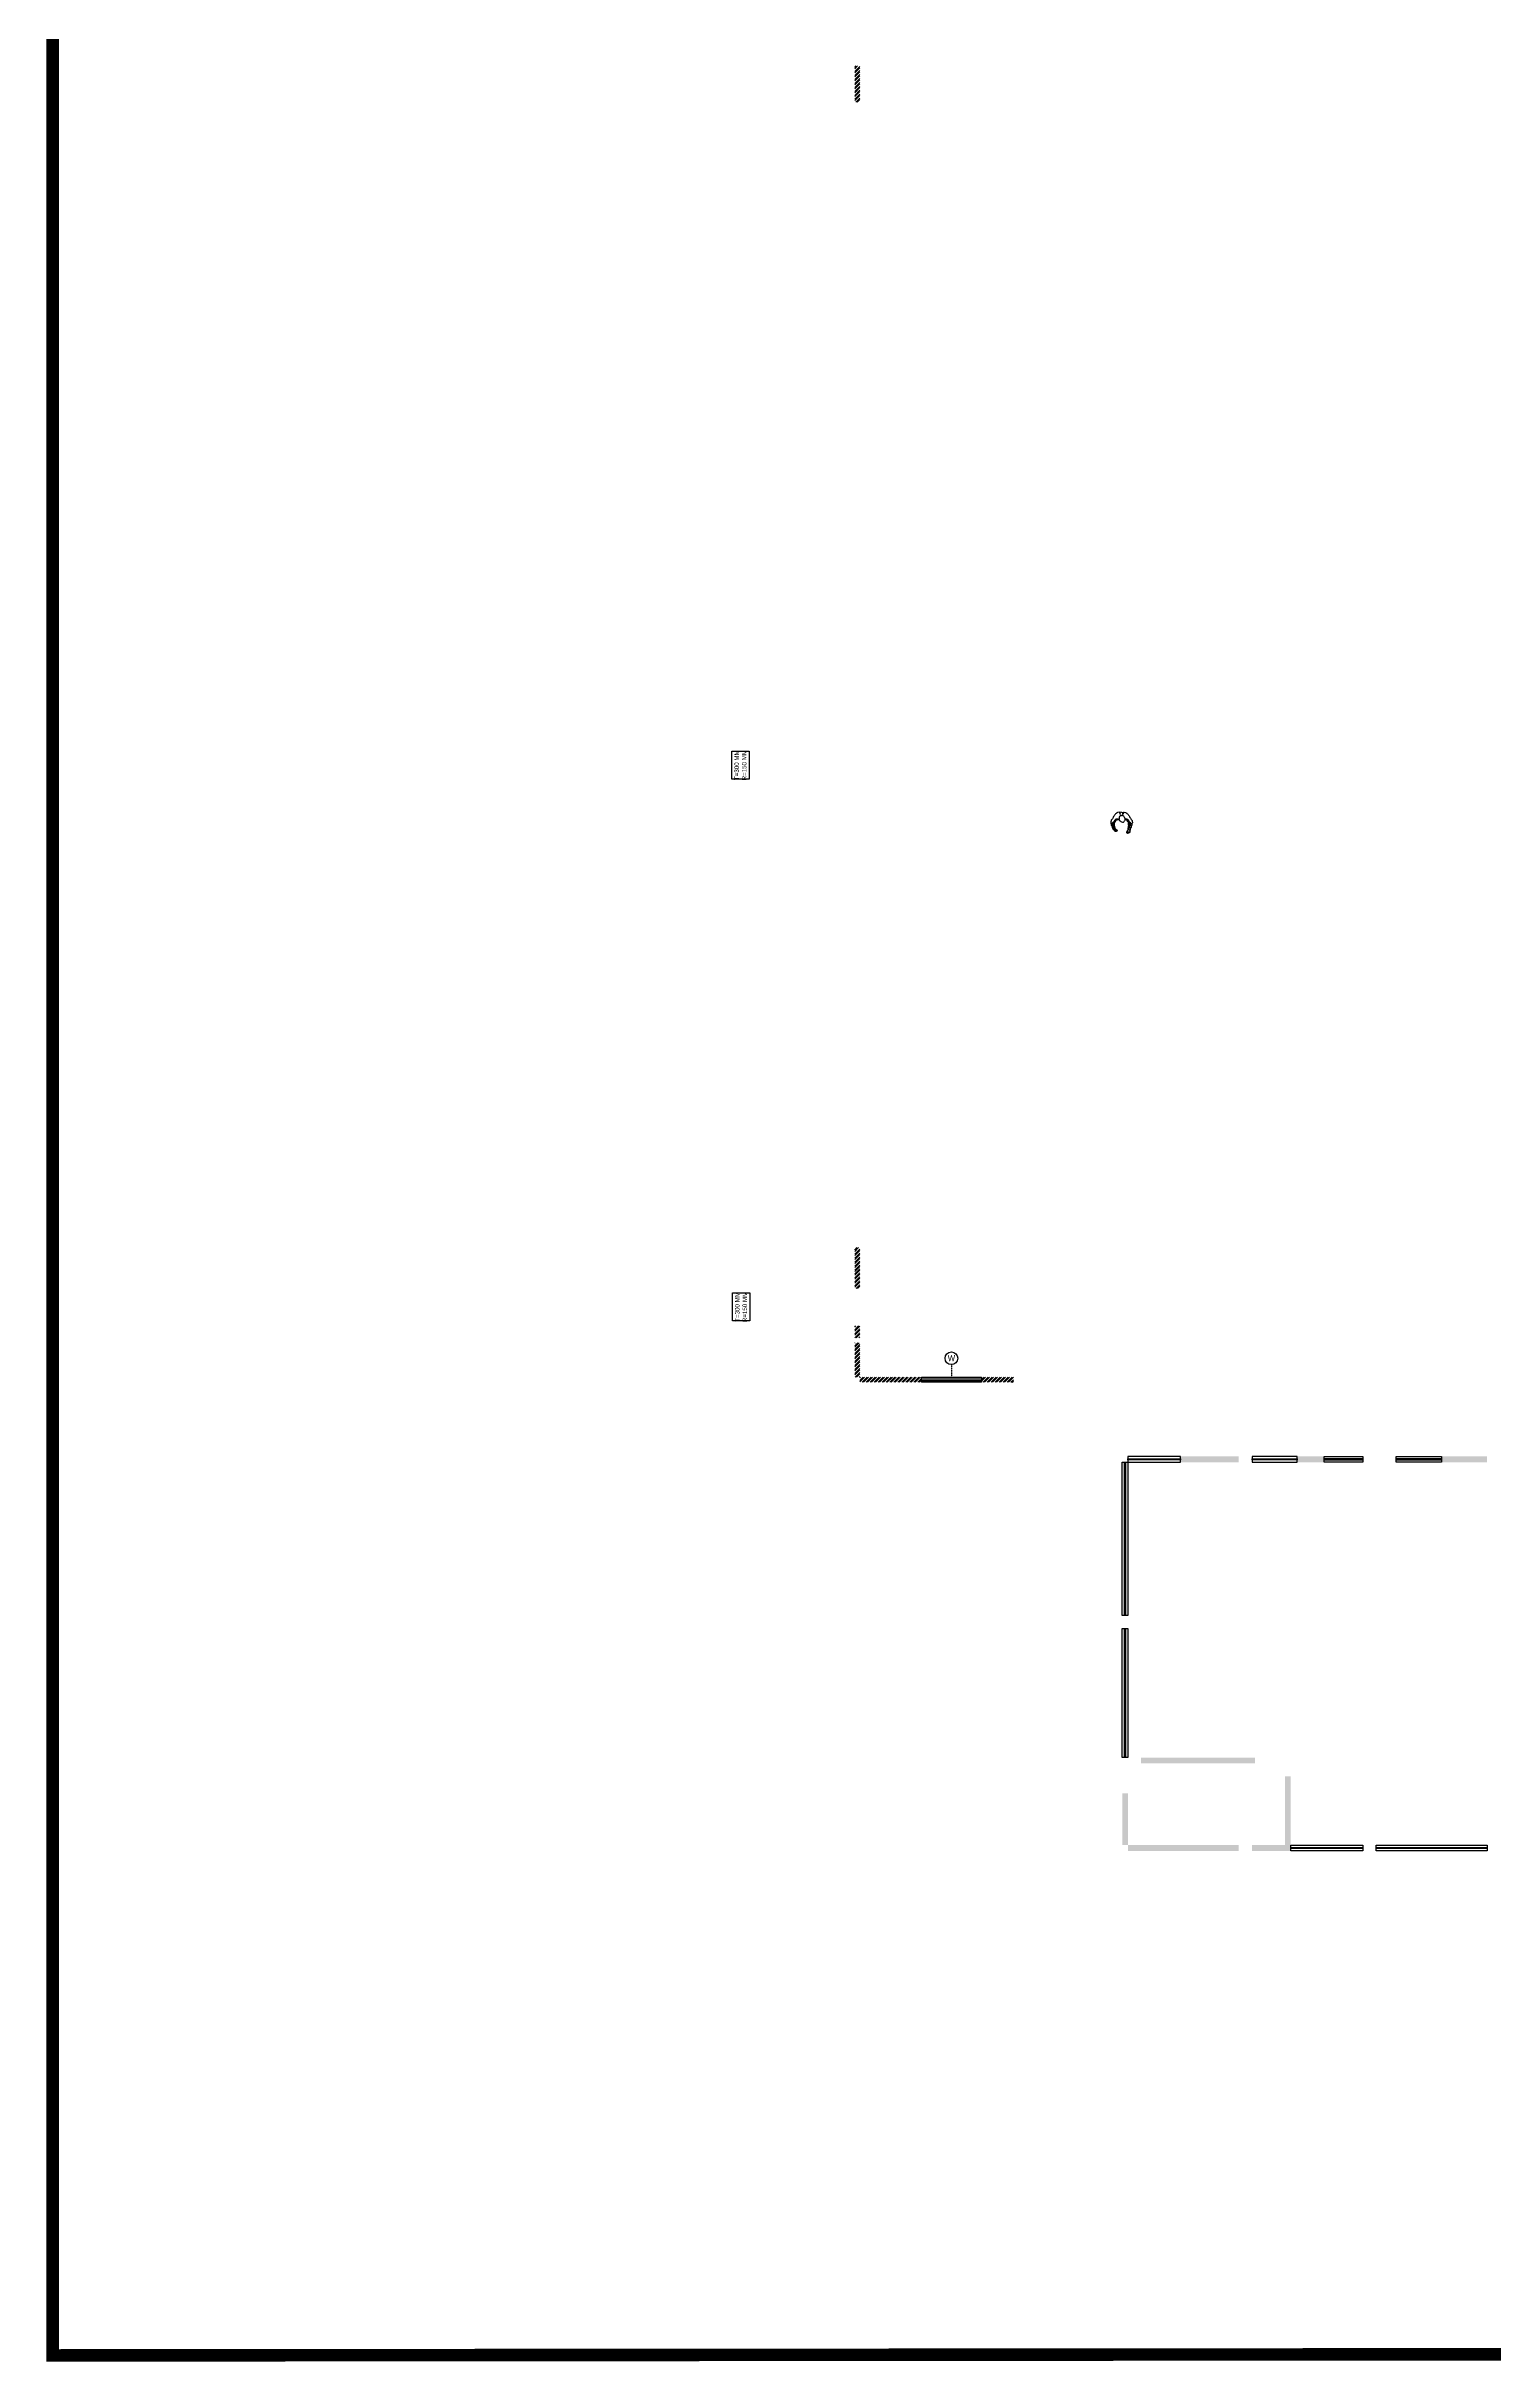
# Model space of a CAD drawing. Header units: feet. Extents: x -99009 to 3252343, y -11094690 to 9035152.
# Drawn here: x 1376242 to 1434056, y -1215094 to -1122584 of the extents above; entities that cross this region are included whole.
import ezdxf

# ---------------------------------------------------------------- set-up
doc = ezdxf.new("R2010")
doc.units = ezdxf.units.FT
doc.linetypes.add('HIDDEN', pattern=[0.375, 0.25, -0.125])
for name, color, linetype in [('HATCH', 252, 'Continuous'), ('TEXT DETAILS', 190, 'Continuous'), ('WINDOW', 5, 'Continuous')]:
    doc.layers.add(name, color=color, linetype=linetype)
doc.layers.add('HATCH WALL', color=7, linetype='Continuous', true_color=0x7d7d7d)
doc.layers.add('PLOT', color=1, linetype='Continuous', lineweight=15)
doc.styles.add('ARIAL NARROW', font='ARIALN.TTF')
doc.styles.add('CALIBRI', font='calibri.ttf', dxfattribs={"width": 0.8})
pattern_1 = [(45, (1408534.09, -1049448.1), (-79.54951, 79.54951), []), (45, (1408587.13, -1049448.1), (-79.54951, 79.54951), [])]

# ---------------------------------------------------------------- blocks, each defined once
blk = doc.blocks.new('TEXT')
at = {"layer": 'TEXT DETAILS'}
blk.add_lwpolyline([(281123, 137706), (282246, 137706), (282246, 137015), (281123, 137015)], close=True, dxfattribs=at)
at = {"layer": 'TEXT DETAILS', "insert": (281684, 137360), "char_height": 180, "width": 1127.29, "attachment_point": 5, "style": 'ARIAL NARROW'}
blk.add_mtext('T=300 MM\\PR=150 MM', dxfattribs=at)
blk = doc.blocks.new('W-1800 X 1500')
for p, q in [((223841, 228100), (221441, 228100)), ((223841, 228035), (221441, 228035))]:
    blk.add_line(p, q)
blk.add_lwpolyline([(221441, 228167), (223841, 228167), (223841, 227967), (221441, 227967)], close=True)
blk = doc.blocks.new('WEAST')
at = {"layer": 'TEXT DETAILS', "linetype": 'HIDDEN', "ltscale": 0.5}
blk.add_lwpolyline([(0, 500), (0, 0)], dxfattribs=at)
at = {"layer": 'TEXT DETAILS'}
blk.add_circle((0, 753), 253, dxfattribs=at)
at = {"layer": 'TEXT DETAILS', "insert": (0, 753), "char_height": 250, "width": 261.9, "attachment_point": 5, "style": 'CALIBRI'}
blk.add_mtext('W', dxfattribs=at)
blk = doc.blocks.new('delnik')
for points in [[(354626, 178548), (354629, 178549), (354639, 178547), (354653, 178545), (354667, 178543), (354680, 178545), (354680, 178548), (354667, 178551), (354655, 178554), (354647, 178557), (354645, 178561), (354646, 178563), (354649, 178571), (354654, 178572), (354661, 178570), (354676, 178569), (354694, 178567), (354712, 178560), (354688, 178459), (354681, 178454), (354676, 178456), (354670, 178460), (354665, 178464), (354660, 178468), (354656, 178474), (354658, 178484), (354658, 178486), (354648, 178492), (354644, 178496), (354639, 178499), (354637, 178504), (354638, 178512), (354642, 178513), (354648, 178514), (354661, 178514), (354662, 178519), (354663, 178522), (354658, 178524), (354651, 178525), (354645, 178528), (354632, 178531), (354625, 178534), (354624, 178536), (354624, 178540), (354626, 178548), (354626, 178548)], [(354678, 178536), (354688, 178545), (354688, 178553), (354692, 178560), (354697, 178562), (354712, 178560), (354714, 178557), (354717, 178555), (354719, 178554), (354721, 178554), (354724, 178553), (354727, 178551), (354731, 178550), (354747, 178541), (354762, 178531), (354783, 178514), (354776, 178497), (354769, 178479), (354764, 178462), (354761, 178442), (354740, 178447), (354727, 178450), (354709, 178452), (354695, 178453), (354690, 178453), (354687, 178453), (354682, 178453), (354678, 178455), (354669, 178464), (354667, 178470), (354668, 178476), (354671, 178482), (354666, 178493), (354666, 178503), (354667, 178511), (354671, 178515), (354675, 178520), (354673, 178526), (354675, 178532), (354678, 178536), (354678, 178536)], [(354702, 179020), (354702, 179022), (354705, 179024), (354705, 179026), (354706, 179029), (354707, 179031), (354708, 179035), (354709, 179037), (354712, 179039), (354714, 179042), (354716, 179043), (354722, 179059), (354734, 179065), (354745, 179068), (354759, 179073), (354773, 179081), (354786, 179087), (354804, 179101), (354814, 179098), (354817, 179090), (354821, 179087), (354822, 179083), (354825, 179080), (354828, 179076), (354829, 179065), (354829, 179059), (354830, 179056), (354825, 179049), (354816, 179038), (354813, 179033), (354807, 179029), (354802, 179024), (354799, 179018), (354795, 179014), (354793, 179009), (354791, 179004), (354787, 179001), (354785, 178996), (354782, 178992), (354781, 178990), (354779, 178987), (354778, 178985), (354775, 178982), (354774, 178980), (354771, 178977), (354767, 178973), (354765, 178971), (354762, 178968), (354759, 178967), (354758, 178966), (354756, 178965), (354753, 178964), (354752, 178964), (354750, 178964), (354748, 178966), (354745, 178968), (354745, 178971), (354745, 178972), (354745, 178974), (354746, 178977), (354746, 178980), (354748, 178982), (354749, 178985), (354751, 178987), (354753, 178989), (354756, 178990), (354758, 178992), (354759, 178994), (354760, 178996), (354762, 178999), (354763, 179001), (354764, 179003), (354765, 179006), (354767, 179013), (354766, 179017), (354766, 179020), (354766, 179021), (354765, 179023), (354763, 179025), (354759, 179026), (354757, 179026), (354755, 179026), (354752, 179026), (354751, 179026), (354749, 179026), (354748, 179025), (354744, 179022), (354742, 179020), (354739, 179018), (354737, 179017), (354734, 179016), (354730, 179014), (354728, 179010), (354728, 179007), (354728, 179003), (354728, 179000), (354729, 178995), (354729, 178993), (354729, 178990), (354730, 178987), (354730, 178982), (354730, 178979), (354729, 178977), (354729, 178974), (354727, 178972), (354723, 178973), (354721, 178975), (354719, 178978), (354716, 178981), (354714, 178986), (354712, 178992), (354709, 178999), (354702, 179016), (354702, 179020), (354702, 179020)], [(354706, 179006), (354707, 179009), (354707, 179013), (354708, 179016), (354708, 179018), (354709, 179022), (354710, 179024), (354712, 179028), (354714, 179031), (354715, 179033), (354719, 179036), (354721, 179038), (354723, 179040), (354724, 179043), (354724, 179045)], [(354722, 179059), (354734, 179065), (354748, 179068), (354759, 179073), (354773, 179081), (354787, 179088), (354804, 179101), (354810, 179097), (354811, 179095), (354809, 179095), (354806, 179094), (354803, 179093), (354801, 179093), (354799, 179091), (354796, 179090), (354794, 179087), (354794, 179086), (354792, 179083), (354791, 179081), (354789, 179079), (354763, 179068), (354758, 179067), (354757, 179067), (354755, 179066), (354738, 179061), (354736, 179061), (354734, 179061), (354731, 179060), (354729, 179060), (354727, 179059), (354724, 179059), (354722, 179059), (354722, 179059)], [(354724, 179011), (354728, 179011), (354726, 179015)], [(354728, 178996), (354724, 178994)], [(354748, 179026), (354746, 179030)], [(354751, 178965), (354749, 178966), (354748, 178968), (354749, 178971), (354751, 178973), (354753, 178974), (354756, 178974), (354758, 178973), (354760, 178971), (354762, 178970), (354760, 178967), (354758, 178966), (354756, 178965), (354753, 178964), (354751, 178965), (354751, 178965), (354751, 178965)], [(354759, 178992), (354760, 178989)], [(354767, 179014), (354767, 179015), (354769, 179016), (354769, 179017), (354770, 179017)], [(354785, 179104), (354796, 179107), (354804, 179102), (354813, 179096), (354781, 179085), (354781, 179088), (354780, 179090), (354779, 179094), (354779, 179097), (354779, 179100), (354780, 179102), (354784, 179104), (354785, 179104), (354785, 179104)], [(354800, 179112), (354815, 179119), (354829, 179126), (354844, 179137), (354850, 179136), (354854, 179133), (354859, 179131), (354865, 179127), (354868, 179124), (354874, 179115), (354878, 179105), (354880, 179100), (354880, 179096), (354881, 179091), (354882, 179089), (354883, 179085), (354883, 179079), (354885, 179072), (354883, 179066), (354881, 179064), (354868, 179056), (354853, 179049), (354831, 179040), (354822, 179039), (354827, 179052), (354828, 179059), (354828, 179069), (354823, 179079), (354817, 179090), (354814, 179095), (354808, 179100), (354800, 179104), (354794, 179107), (354792, 179107), (354788, 179105), (354781, 179104), (354788, 179108), (354789, 179108), (354793, 179109), (354796, 179111), (354800, 179112), (354800, 179112)], [(354784, 179105), (354802, 179114), (354828, 179124), (354842, 179133), (354842, 179132), (354842, 179129), (354839, 179125), (354838, 179123), (354837, 179121), (354836, 179118), (354834, 179116), (354832, 179115), (354831, 179112), (354829, 179110), (354828, 179108), (354825, 179105), (354823, 179104), (354821, 179104), (354818, 179104), (354816, 179104), (354815, 179104), (354811, 179105), (354809, 179107), (354807, 179107), (354804, 179108), (354802, 179108), (354800, 179108), (354798, 179105), (354799, 179103), (354795, 179103), (354793, 179104), (354789, 179104), (354787, 179104), (354785, 179105), (354784, 179105), (354784, 179105)], [(354792, 179010), (354801, 179022), (354814, 179042), (354822, 179045), (354802, 179023), (354794, 179014), (354792, 179010), (354792, 179010)], [(355473, 178783), (355473, 178783), (355469, 178734), (355473, 178680), (355470, 178627), (355469, 178621), (355467, 178616), (355459, 178604), (355451, 178591), (355431, 178569), (355406, 178547), (355382, 178526), (355358, 178505), (355330, 178482), (355301, 178463), (355269, 178447), (355238, 178430), (355215, 178414), (355192, 178398), (355168, 178382), (355156, 178370), (355144, 178366), (355122, 178362), (355100, 178359), (355079, 178353), (355063, 178352), (355050, 178353), (355031, 178360), (355012, 178369), (355006, 178370), (354999, 178370), (354980, 178369), (354965, 178370), (354955, 178370), (354948, 178376), (354943, 178381), (354941, 178388), (354921, 178398), (354916, 178401), (354908, 178402), (354889, 178404), (354867, 178406), (354862, 178410), (354856, 178420), (354855, 178433), (354853, 178445), (354851, 178456), (354853, 178468), (354856, 178482), (354860, 178493), (354862, 178505), (354862, 178505)], [(355473, 178783), (355473, 178784), (355469, 178833), (355473, 178886), (355470, 178940), (355469, 178946), (355467, 178950), (355459, 178963), (355451, 178976), (355431, 178998), (355406, 179020), (355382, 179041), (355358, 179062), (355330, 179085), (355301, 179104), (355269, 179120), (355238, 179137), (355215, 179152), (355192, 179169), (355168, 179185), (355156, 179196), (355144, 179201), (355122, 179205), (355100, 179208), (355079, 179214), (355063, 179215), (355050, 179214), (355031, 179207), (355012, 179198), (355006, 179196), (354999, 179196), (354980, 179198), (354965, 179196), (354955, 179196), (354948, 179191), (354943, 179186), (354941, 179179), (354921, 179169), (354916, 179166), (354908, 179165), (354889, 179163), (354867, 179160), (354862, 179157), (354856, 179147), (354855, 179134), (354855, 179133)], [(354884, 178511), (354891, 178511), (354898, 178510), (354905, 178510), (354909, 178509), (354915, 178507), (354923, 178505), (354954, 178499), (354977, 178502), (355000, 178504), (355030, 178500), (355041, 178500), (355048, 178504), (355055, 178507), (355063, 178510), (355071, 178509), (355079, 178507), (355098, 178522), (355112, 178540), (355135, 178555), (355156, 178571), (355172, 178604), (355182, 178644), (355189, 178644), (355199, 178643), (355199, 178626), (355199, 178613), (355203, 178591), (355206, 178572), (355201, 178554), (355188, 178535), (355175, 178524), (355163, 178514), (355136, 178499), (355121, 178492), (355107, 178482), (355093, 178473), (355079, 178463), (355069, 178453), (355062, 178441), (355055, 178430), (355050, 178418), (355043, 178410), (355037, 178404), (355029, 178402), (355016, 178406), (355014, 178411), (355019, 178418), (355023, 178425), (355027, 178432), (355031, 178437), (355034, 178444), (355038, 178449), (355042, 178456), (355045, 178462), (355048, 178468), (355042, 178471), (355036, 178474), (355022, 178474), (355012, 178474), (355004, 178471), (354995, 178466), (354988, 178453), (354983, 178447), (354977, 178441), (354969, 178433), (354958, 178427), (354949, 178420), (354950, 178442), (354954, 178459), (354962, 178473), (354980, 178485), (354965, 178488), (354950, 178490), (354929, 178491), (354923, 178486), (354912, 178478), (354893, 178467), (354886, 178471), (354879, 178467), (354875, 178467), (354872, 178474), (354877, 178493), (354871, 178503), (354864, 178504), (354860, 178505), (354867, 178507), (354872, 178509), (354879, 178510), (354884, 178511), (354884, 178511)], [(354862, 178505), (354868, 178503), (354929, 178490), (354955, 178490), (354980, 178485), (354962, 178473), (354954, 178460), (354950, 178442), (354949, 178420), (354969, 178433), (354986, 178450), (355000, 178470), (355021, 178475), (355036, 178474), (355049, 178468), (355044, 178460), (355040, 178453), (355035, 178445), (355031, 178438), (355028, 178419), (355033, 178412), (355030, 178414), (355037, 178412), (355049, 178418), (355058, 178437), (355070, 178453), (355087, 178470), (355109, 178483), (355156, 178522), (355193, 178567), (355199, 178596), (355200, 178644), (355200, 178646)], [(354873, 179058), (354879, 179057), (354884, 179056), (354884, 179056)], [(354884, 179056), (354891, 179056), (354898, 179057), (354905, 179057), (354909, 179058), (354915, 179059), (354923, 179062), (354954, 179068), (354977, 179065), (355000, 179063), (355030, 179066), (355041, 179066), (355048, 179063), (355055, 179059), (355063, 179057), (355071, 179058), (355079, 179059), (355098, 179044), (355112, 179027), (355135, 179012), (355156, 178996), (355172, 178963), (355182, 178922), (355189, 178922), (355199, 178924), (355199, 178941), (355199, 178954), (355203, 178976), (355206, 178994), (355201, 179013), (355188, 179032), (355175, 179043), (355163, 179053), (355136, 179068), (355121, 179075), (355107, 179085), (355093, 179094), (355079, 179104), (355069, 179114), (355062, 179126), (355055, 179137), (355050, 179149), (355043, 179157), (355037, 179163), (355029, 179165), (355016, 179160), (355014, 179156), (355019, 179149), (355023, 179142), (355027, 179135), (355031, 179130), (355034, 179123), (355038, 179118), (355042, 179111), (355045, 179105), (355048, 179099), (355042, 179095), (355036, 179093), (355022, 179093), (355012, 179093), (355004, 179095), (354995, 179101), (354988, 179114), (354983, 179120), (354977, 179126), (354969, 179134), (354958, 179140), (354949, 179147), (354950, 179124), (354954, 179108), (354962, 179094), (354980, 179082), (354965, 179079), (354950, 179077), (354929, 179076), (354923, 179080), (354912, 179088), (354893, 179100), (354886, 179095), (354880, 179100)], [(354884, 179067), (354929, 179077), (354955, 179077), (354980, 179082), (354962, 179094), (354954, 179107), (354950, 179124), (354949, 179147), (354969, 179134), (354986, 179116), (355000, 179097), (355021, 179092), (355036, 179093), (355049, 179099), (355044, 179107), (355040, 179114), (355035, 179122), (355031, 179129), (355028, 179148), (355033, 179155), (355030, 179152), (355037, 179155), (355049, 179149), (355058, 179130), (355070, 179114), (355087, 179097), (355109, 179084), (355156, 179044), (355193, 179000), (355199, 178971), (355200, 178922), (355198, 178873)], [(355135, 178856), (355147, 178865), (355161, 178870), (355192, 178873), (355223, 178871), (355254, 178870), (355279, 178864), (355290, 178861), (355304, 178858), (355316, 178852), (355324, 178848), (355332, 178839), (355341, 178828), (355346, 178814), (355350, 178801), (355352, 178787), (355354, 178771), (355353, 178756), (355351, 178741), (355347, 178728), (355340, 178715), (355329, 178706), (355312, 178695), (355284, 178678), (355272, 178672), (355254, 178664), (355243, 178657), (355236, 178654), (355225, 178649), (355202, 178646), (355179, 178647), (355156, 178652), (355136, 178662), (355127, 178670), (355117, 178682), (355095, 178695), (355084, 178706), (355076, 178712), (355070, 178720), (355067, 178727), (355066, 178736), (355078, 178777), (355091, 178802), (355101, 178815), (355113, 178829), (355124, 178845), (355135, 178856), (355135, 178856)], [(355469, 178874), (355467, 178871), (355464, 178869), (355460, 178867), (355455, 178863), (355449, 178860), (355444, 178856), (355437, 178853), (355430, 178850), (355424, 178847), (355417, 178844), (355411, 178840), (355405, 178838), (355401, 178835), (355397, 178834), (355394, 178833), (355391, 178832), (355396, 178833), (355398, 178833), (355402, 178833), (355405, 178834), (355410, 178834), (355413, 178835), (355418, 178835), (355421, 178837), (355426, 178837), (355430, 178838), (355433, 178838), (355437, 178838), (355440, 178839), (355442, 178839), (355444, 178839), (355446, 178839), (355448, 178839), (355452, 178840), (355455, 178841), (355459, 178842), (355461, 178845), (355462, 178846), (355464, 178848), (355466, 178850), (355467, 178853), (355468, 178855), (355468, 178859), (355469, 178861), (355469, 178864), (355469, 178867), (355469, 178870), (355469, 178874), (355469, 178874)], [(355469, 178693), (355467, 178695), (355464, 178698), (355460, 178700), (355455, 178704), (355449, 178707), (355444, 178711), (355437, 178714), (355430, 178716), (355424, 178720), (355417, 178723), (355411, 178727), (355405, 178729), (355401, 178731), (355397, 178733), (355394, 178734), (355391, 178735), (355396, 178734), (355398, 178734), (355402, 178734), (355405, 178733), (355410, 178733), (355413, 178731), (355418, 178731), (355421, 178730), (355426, 178730), (355430, 178729), (355433, 178729), (355437, 178729), (355440, 178728), (355442, 178728), (355444, 178728), (355446, 178728), (355448, 178728), (355452, 178727), (355455, 178726), (355459, 178724), (355461, 178722), (355462, 178721), (355464, 178719), (355466, 178716), (355467, 178714), (355468, 178712), (355468, 178708), (355469, 178706), (355469, 178702), (355469, 178700), (355469, 178697), (355469, 178693), (355469, 178693)], [(354833, 178418), (354840, 178416), (354847, 178414), (354853, 178414), (354857, 178418), (354856, 178423), (354855, 178428), (354853, 178434), (354851, 178440), (354851, 178447), (354851, 178452), (354851, 178459), (354851, 178464), (354853, 178471), (354854, 178475), (354855, 178481), (354856, 178486), (354858, 178492), (354858, 178493), (354858, 178493), (354858, 178493), (354860, 178497), (354860, 178503), (354851, 178504), (354849, 178506), (354842, 178509), (354836, 178509), (354828, 178506), (354820, 178505), (354808, 178507), (354804, 178510), (354799, 178512), (354793, 178514), (354788, 178515), (354785, 178514), (354783, 178512), (354781, 178509), (354777, 178499), (354774, 178491), (354770, 178482), (354768, 178474), (354766, 178464), (354763, 178455), (354762, 178446), (354762, 178444), (354761, 178441), (354761, 178438), (354762, 178434), (354766, 178433), (354768, 178433), (354771, 178433), (354776, 178433), (354778, 178434), (354781, 178433), (354783, 178433), (354791, 178433), (354797, 178432), (354804, 178430), (354810, 178428), (354815, 178426), (354821, 178424), (354827, 178421), (354829, 178420), (354832, 178419), (354833, 178418), (354833, 178418)], [(354857, 178496), (354853, 178503), (354846, 178507), (354843, 178509), (354840, 178509), (354831, 178507), (354822, 178506), (354813, 178506), (354805, 178509), (354800, 178512), (354795, 178514), (354789, 178514), (354784, 178512), (354788, 178520), (354791, 178522), (354798, 178522), (354805, 178520), (354814, 178519), (354824, 178519), (354833, 178519), (354841, 178518), (354850, 178514), (354857, 178510), (354860, 178503), (354857, 178496), (354857, 178496)]]:
    blk.add_lwpolyline(points)

msp = doc.modelspace()

# ---------------------------------------------------------------- hatches: boundary and pattern name
at = {"layer": 'HATCH WALL'}
h = msp.add_hatch(dxfattribs=at)
h.set_pattern_fill('ANSI32', color=256, scale=300)
h.set_pattern_definition(pattern_1)
h.paths.add_polyline_path([(1408734.28432, -1124816.10272), (1408533.90419, -1124816.10272), (1408533.71412, -1123367.32303), (1408734.09425, -1123367.32303)])
h = msp.add_hatch(dxfattribs=at)
h.set_pattern_fill('ANSI32', color=252, scale=300)
h.set_pattern_definition(pattern_1)
h.paths.add_polyline_path([(1408534.09425, -1174381.09856), (1408734.09425, -1174381.09856), (1408734.09425, -1175756.09856), (1408534.09425, -1175756.09856)])
h.paths.add_polyline_path([(1408534.09425, -1172212.14015), (1408534.09425, -1170581.09856), (1408734.09425, -1170581.09856), (1408734.09425, -1172212.14015)])
h = msp.add_hatch(dxfattribs=at)
h.set_pattern_fill('ANSI32', color=252, scale=300)
h.set_pattern_definition(pattern_1)
h.paths.add_polyline_path([(1408534.13112, -1173712.14015), (1408734.09425, -1173712.14015), (1408734.07582, -1174181.09856), (1408534.11269, -1174181.09856)])
h = msp.add_hatch(dxfattribs=at)
h.set_pattern_fill('ANSI32', color=256, scale=300, style=0)
h.set_pattern_definition(pattern_1)
h.paths.add_polyline_path([(1408734.17919, -1175956.07809), (1411196.09842, -1175956.09856), (1411196.09842, -1175756.09856), (1408734.17919, -1175756.07809)])
h = msp.add_hatch(dxfattribs=at)
h.set_pattern_fill('ANSI32', color=252, scale=300)
h.set_pattern_definition([(45, (2027565.61, -1110943.71), (-79.549513, 79.549513), []), (45, (2027618.64, -1110943.71), (-79.549513, 79.549513), [])])
h.paths.add_polyline_path([(1413596.09842, -1175756.09856), (1414871.09842, -1175756.09856), (1414871.09842, -1175956.09856), (1413596.09842, -1175956.09856)])
h = msp.add_hatch(color=256, dxfattribs=at)
h.dxf.hatch_style = 1
h.paths.add_polyline_path([(1419448.16207, -1192385.7439), (1419448.16207, -1194455.7373), (1419218.16207, -1194455.7373), (1419218.16207, -1192385.7439)])
h.paths.add_polyline_path([(1425718.16204, -1191705.73824), (1425948.16204, -1191705.73824), (1425948.16204, -1194685.7373), (1425718.16204, -1194685.7373)])
h.paths.add_polyline_path([(1419448.16207, -1194685.73494), (1423875.77014, -1194685.73965), (1423875.77014, -1194455.74201), (1419448.16207, -1194455.7373)])
h.paths.add_polyline_path([(1424405.77014, -1194455.7373), (1425718.16204, -1194455.7373), (1425718.16204, -1194685.7373), (1424405.77014, -1194685.7373)])
h.paths.add_polyline_path([(1419968.16207, -1190955.73824), (1424518.16204, -1190955.73824), (1424518.16204, -1191185.73824), (1419968.16207, -1191185.73824)])
h.paths.add_polyline_path([(1423875.77014, -1179155.56848), (1423875.77014, -1178925.58914), (1421548.16207, -1178925.57881), (1421548.16207, -1179015.70599), (1421548.16207, -1179065.70599), (1421548.16207, -1179155.57319), (1423875.77014, -1179155.57319)])
h.paths.add_polyline_path([(1427205.83662, -1179155.56848), (1427285.83662, -1179155.56848), (1427285.83662, -1179065.71163), (1427285.83662, -1179015.71163), (1427285.83662, -1178925.58914), (1426205.99098, -1178925.71961), (1426205.99098, -1179015.71163), (1426205.99098, -1179065.71163), (1426205.99098, -1179155.56848), (1427205.61578, -1179155.56848)])
h.paths.add_polyline_path([(1433790.98627, -1179155.57881), (1433790.98627, -1178925.58352), (1431965.68334, -1178925.58914), (1431965.68334, -1179015.58116), (1431965.68334, -1179065.58116), (1431965.68334, -1179155.57881), (1432965.52792, -1179155.56377), (1433045.52792, -1179155.58256), (1433790.98627, -1179155.58352)])

# ---------------------------------------------------------------- linework, layer by layer
at = {"layer": 'PLOT', "const_width": 500}
msp.add_lwpolyline([(1376492.03095, -1029867.9506), (1700808.29656, -1029752.49889), (1700838.29337, -1214583.12954), (1376492.03095, -1214844.29738), (1376492.03095, -1029867.9506)], dxfattribs=at)
at = {"layer": 'PLOT', "lineweight": 18}
msp.add_lwpolyline([(1376492.03095, -1202853.42785), (1376492.03095, -1154368.10735)], dxfattribs=at)
at = {"layer": 'PLOT'}
msp.add_lwpolyline([(1426205.99098, -1178925.59384), (1424405.99098, -1178925.59384), (1424405.99098, -1179155.56848), (1426205.99098, -1179155.56848)], close=True, dxfattribs=at)
at = {"layer": 'WINDOW'}
for points in [[(1419447.94123, -1179155.56848), (1419447.94123, -1185275.58442), (1419217.94123, -1185275.58442), (1419217.94123, -1179155.56848)], [(1419355.44123, -1179155.56848), (1419355.65736, -1185275.58442), (1419310.65736, -1185275.58442), (1419310.44123, -1179155.56848)], [(1421548.16207, -1178925.57881), (1419448.16207, -1178925.57881), (1419448.16207, -1179155.56285), (1421548.16207, -1179155.56285)], [(1419448.16207, -1179015.70599), (1421548.16207, -1179015.70599), (1421548.16207, -1179065.70599), (1419448.16207, -1179065.70599)], [(1426205.99098, -1178925.71961), (1424405.99098, -1178925.58914), (1424405.99098, -1179155.57318), (1426205.99098, -1179155.70365)], [(1424405.99098, -1179015.58116), (1426205.99098, -1179015.71163), (1426205.99098, -1179065.71163), (1424405.99098, -1179065.58116)], [(1427285.83662, -1178925.71961), (1428833.3782, -1178925.58914), (1428833.3782, -1179155.57318), (1427285.83662, -1179155.70365)], [(1428833.3782, -1179015.58116), (1427285.83662, -1179015.71163), (1427285.83662, -1179065.71163), (1428833.3782, -1179065.58116)], [(1430165.46143, -1178925.71961), (1431965.68334, -1178925.58914), (1431965.68334, -1179155.57318), (1430165.46143, -1179155.70365)], [(1431965.68334, -1179015.58116), (1430165.46143, -1179015.71163), (1430165.46143, -1179065.71163), (1431965.68334, -1179065.58116)], [(1419448.16207, -1185805.58913), (1419448.16207, -1190955.73259), (1419218.16207, -1190955.73259), (1419218.16207, -1185805.58913)], [(1419355.66207, -1185805.58913), (1419355.66207, -1190955.73259), (1419310.66207, -1190955.73259), (1419310.66207, -1185805.58913)], [(1425948.16204, -1194455.7373), (1428833.3782, -1194455.7373), (1428833.3782, -1194685.7373), (1425948.16204, -1194685.7373)], [(1425948.16204, -1194548.2373), (1428833.3782, -1194548.2373), (1428833.3782, -1194593.2373), (1425948.16204, -1194593.2373)], [(1429363.3782, -1194455.7373), (1433790.98627, -1194455.7373), (1433790.98627, -1194685.7373), (1429363.3782, -1194685.7373)], [(1429363.3782, -1194548.2373), (1433790.98627, -1194548.2373), (1433790.98627, -1194593.2373), (1429363.3782, -1194593.2373)]]:
    msp.add_lwpolyline(points, close=True, dxfattribs=at)

# ---------------------------------------------------------------- block references
at = {"rotation": 90}
for p in [(1541329.46967, -1432990.50343), (1541352.27449, -1454636.56549)]:
    msp.add_blockref('TEXT', p, dxfattribs=at)
msp.add_blockref('WEAST', (1412396.09842, -1175756.03208))
at = {"layer": 'HATCH', "color": 187, "rotation": 90}
msp.add_blockref('delnik', (1597975.62673, -1508662.91648), dxfattribs=at)
at = {"layer": 'WINDOW', "rotation": 180}
msp.add_blockref('W-1800 X 1500', (1635036.64221, -947788.71365), dxfattribs=at)

doc.saveas('drawing.dxf')
